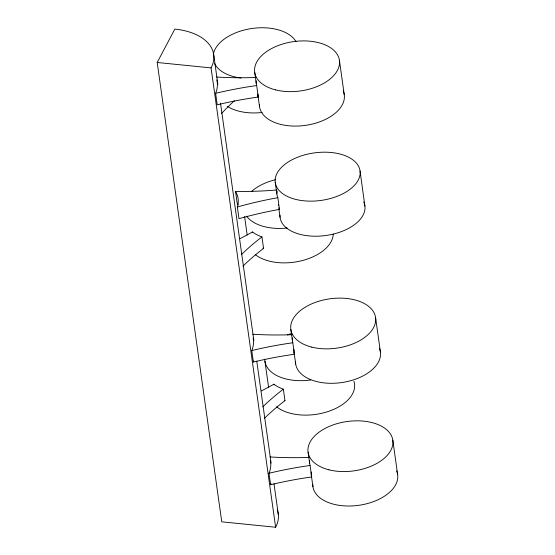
<?xml version="1.0" encoding="UTF-8"?>
<svg xmlns="http://www.w3.org/2000/svg" width="555" height="555" viewBox="0 0 555 555"><rect width="100%" height="100%" fill="white"/><g stroke="black" fill="none" stroke-linecap="round" stroke-linejoin="round"><path stroke-width="0.83" d="M157.197 62.479L174.832 29.089A57.047 33.21 -8 0 1 211.066 67.904L275.627 527.25L221.757 521.825L157.197 62.479L211.066 67.904M339.41 60.245L344.253 94.697M375.562 317.46L380.404 351.912M392.808 440.164L397.651 474.615M256.181 80.801A42.784 24.906 -8 0 0 256.681 85.546L258.29 97.028A252.796 147.158 -8 0 0 217.22 104.819L215.604 93.33A57.047 33.21 -8 0 0 216.762 79.906M292.346 337.766A42.784 24.906 -8 0 0 292.825 342.761L294.441 354.243A252.796 147.158 -8 0 0 253.364 362.033L251.755 350.552A57.047 33.21 -8 0 0 253.149 338.12M309.593 460.477A42.784 24.906 -8 0 0 310.072 465.472L311.688 476.953A252.796 147.158 -8 0 0 270.611 484.737L269.002 473.255A57.047 33.21 -8 0 0 270.396 460.83M254.696 72.303L256.271 83.534M294.039 352.238L295.683 363.969M311.286 474.941L312.93 486.679M257.888 95.016L259.539 106.754M290.841 329.517L292.423 340.749M308.087 452.228L309.669 463.46M239.989 238.657A252.796 147.158 -8 0 0 252.463 231.955A42.784 24.906 -8 0 0 261.946 236.923L263.563 248.411A252.796 147.158 -8 0 0 242.965 266.143M261.391 390.9A252.796 147.158 -8 0 0 273.865 384.206A42.784 24.906 -8 0 0 283.348 389.173L284.958 400.654A252.796 147.158 -8 0 0 264.36 418.394M252.463 231.955L252.567 232.67M273.865 384.206L273.962 384.92M244.602 216.568L247.197 235.049M264.936 361.25L268.599 387.3M213.779 55.236L217.872 84.374M220.522 103.223L253.885 340.61M256.778 361.18L271.104 463.161M273.997 483.724L278.332 514.575M360.07 171.086A42.784 24.004 -7.8 0 1 298.854 200.084A42.784 24.004 -7.8 0 1 294.025 158.785A42.784 24.004 -7.8 0 1 360.07 171.086L364.906 206.176M277.146 191.454L277.25 192.19M276.765 191.746A42.784 24.004 -7.8 0 0 277.847 197.684L279.456 209.381A252.796 141.809 -7.8 0 0 238.969 218.677L237.353 206.98A57.047 32.003 -7.8 0 0 235.535 191.44A252.796 141.809 -7.8 0 0 276.945 189.99M275.231 182.22L276.841 193.91M278.915 208.951L280.06 217.303M235.535 191.44L237.151 203.137A57.047 32.003 -7.8 0 1 238.116 204.948M277.223 509.83A57.047 33.21 -8 0 1 275.627 527.25M343.17 90.916A42.784 24.906 -8 0 1 306.901 125.153A42.784 24.906 -8 0 1 259.386 104.513M258.29 97.028A42.784 24.906 -8 0 1 257.798 94.017M255.89 77.478A252.796 147.158 -8 0 1 216.589 77.034M215.604 93.33A252.796 147.158 -8 0 1 256.681 85.546M396.568 470.841A42.784 24.906 -8 0 1 360.299 505.078A42.784 24.906 -8 0 1 312.777 484.439M271.02 483.71A57.047 33.21 -8 0 1 270.611 484.737M311.688 476.953A42.784 24.906 -8 0 1 311.209 471.958M309.281 457.403A252.796 147.158 -8 0 1 269.987 456.952M269.002 473.255A252.796 147.158 -8 0 1 310.072 465.472M353.937 381.306A42.784 24.906 -8 0 1 328.005 411.553A42.784 24.906 -8 0 1 276.598 406.78M310.758 379.974A42.784 24.906 -8 0 1 264.797 359.536M287.511 334.949A42.784 24.906 -8 0 1 291.292 333.562M284.958 400.654A42.784 24.906 -8 0 1 284.257 400.405M262.751 406.912A252.796 147.158 -8 0 1 283.348 389.173M363.692 201.93A42.784 24.004 -7.8 0 1 327.242 235.299A42.784 24.004 -7.8 0 1 279.984 215.139M279.456 209.381A42.784 24.004 -7.8 0 1 278.874 207.73M278.45 205.607A42.784 24.004 -7.8 0 1 278.388 204.899M237.353 206.98A252.796 141.809 -7.8 0 1 277.847 197.684M262.168 112.464A42.784 24.906 -8 0 1 227.481 106.449M241.002 78.012A42.784 24.906 -8 0 1 214.563 63.457M213.293 54.598A42.784 24.906 -8 0 1 250.978 28.631A42.784 24.906 -8 0 1 296.016 41.625M221.563 113.456A252.796 147.158 -8 0 1 234.501 100.732M379.322 348.131A42.784 24.906 -8 0 1 343.052 382.367A42.784 24.906 -8 0 1 295.537 361.728M253.774 361A57.047 33.21 -8 0 1 253.364 362.033M294.441 354.243A42.784 24.906 -8 0 1 293.949 349.504M292.034 334.7A252.796 147.158 -8 0 1 252.74 334.249M251.755 350.552A252.796 147.158 -8 0 1 292.825 342.761M333.25 234.141A42.784 24.906 -8 0 1 302.461 260.524A42.784 24.906 -8 0 1 255.196 254.53M287.164 228.001A42.784 24.906 -8 0 1 246.531 216.138M251.422 191.579A42.784 24.906 -8 0 1 275.585 179.695M263.563 248.411A42.784 24.906 -8 0 1 262.862 248.154M241.356 254.662A252.796 147.158 -8 0 1 261.946 236.923M275.606 89.896A42.784 24.906 -8 0 0 339.563 62.479A42.784 24.906 -8 0 0 275.995 46.44A42.784 24.906 -8 0 0 275.606 89.896M328.997 469.821A42.784 24.906 -8 0 0 392.961 442.404A42.784 24.906 -8 0 0 329.386 426.365A42.784 24.906 -8 0 0 328.997 469.821M311.75 347.111A42.784 24.906 -8 0 0 375.714 319.701A42.784 24.906 -8 0 0 312.146 303.654A42.784 24.906 -8 0 0 311.75 347.111"/></g></svg>
